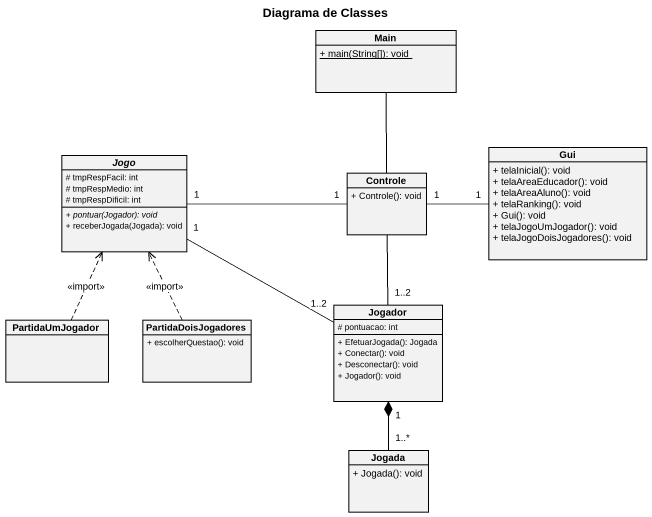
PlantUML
@startuml
title Diagrama de Classes
hide circle
hide empty members
skinparam classAttributeIconSize 0
class Main {
  {static} + main(String[]): void
}
abstract class Jogo {
  # tmpRespFacil: int
  # tmpRespMedio: int
  # tmpRespDificil: int
  {abstract} + pontuar(Jogador): void
  + receberJogada(Jogada): void
}
class Gui {
  + telaInicial(): void
  + telaAreaEducador(): void
  + telaAreaAluno(): void
  + telaRanking(): void
  + Gui(): void
  + telaJogoUmJogador(): void
  + telaJogoDoisJogadores(): void
}
class Controle {
  + Controle(): void
}
class PartidaUmJogador
class PartidaDoisJogadores {
  + escolherQuestao(): void
}
class Jogador {
  # pontuacao: int
  + EfetuarJogada(): Jogada
  + Conectar(): void
  + Desconectar(): void
  + Jogador(): void
}
class Jogada {
  + Jogada(): void
}
Main -- Controle
Gui "1" -left- "1" Controle
Controle "1" -left- "1" Jogo
PartidaUmJogador .up.> Jogo : <<import>>
PartidaDoisJogadores .up.> Jogo : <<import>>
Jogador "1..2" -left- "1" Jogo
Jogador "1..2" -up- Controle
Jogador "1" *-- "1..*" Jogada
@enduml
